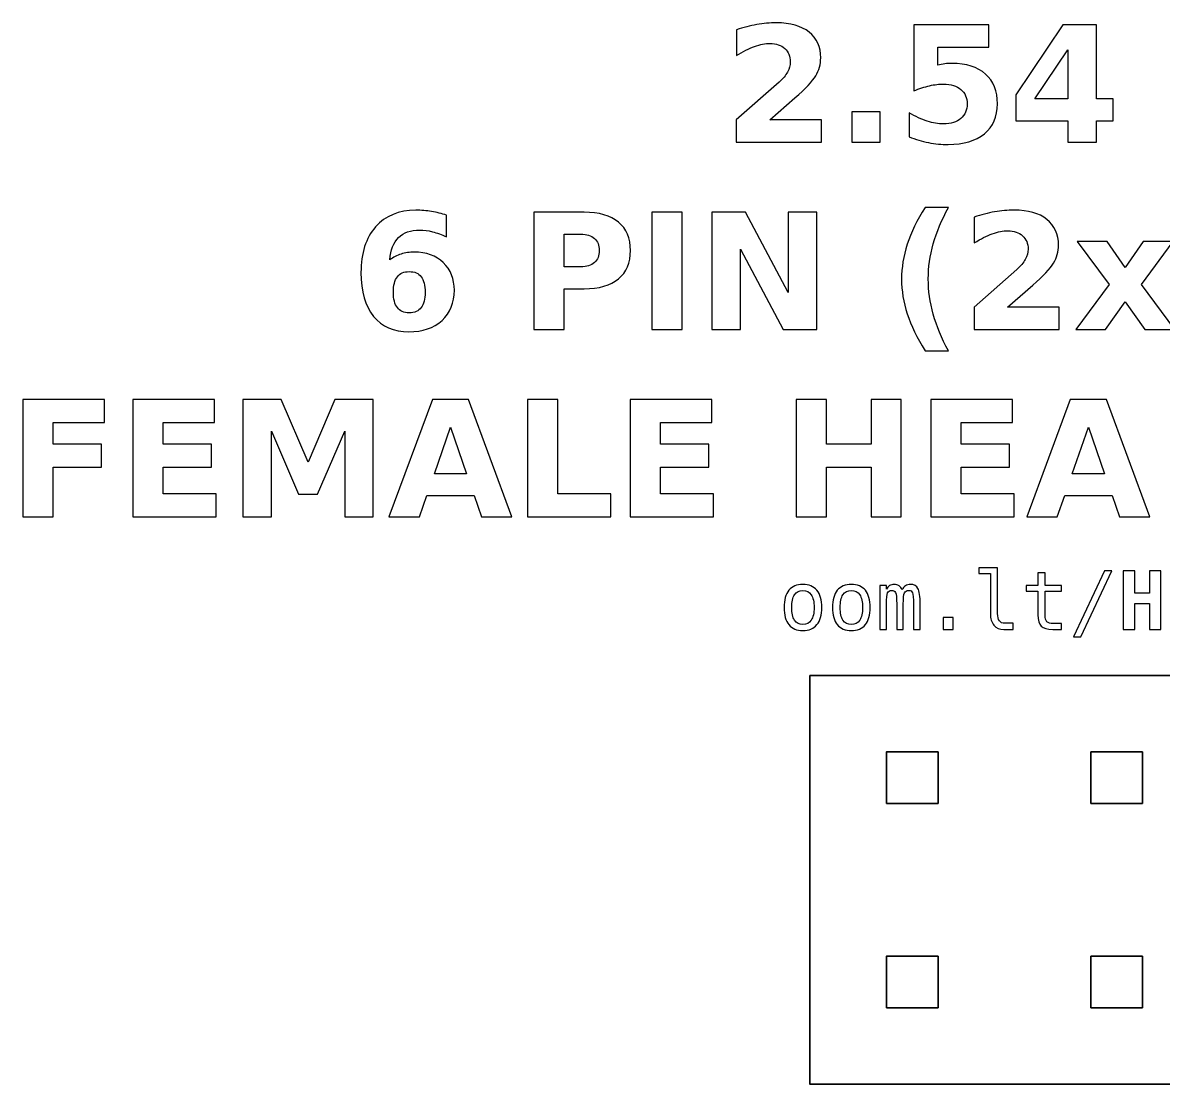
# Model space of a CAD drawing. Header units: centimetres. Extents: x -11.86 to -9.14, y -15.1 to -13.78.
# Drawn here: x -11.859 to -10.442, y -15.104 to -13.785 of the extents above; entities that cross this region are included whole.
import ezdxf

# ---------------------------------------------------------------- set-up
doc = ezdxf.new("R2010")
doc.units = ezdxf.units.CM
doc.header["$MEASUREMENT"] = 0
doc.layers.add('Layer 1', color=7, linetype='Continuous')

msp = doc.modelspace()

# ---------------------------------------------------------------- linework, layer by layer
at = {"layer": 'Layer 1', "color": 7, "lineweight": 35}
for points in [[(-10.78597, -14.755), (-10.72197, -14.755), (-10.72197, -14.691), (-10.78597, -14.691), (-10.78597, -14.755)], [(-10.53197, -14.755), (-10.46797, -14.755), (-10.46797, -14.691), (-10.53197, -14.691), (-10.53197, -14.755)], [(-10.78597, -15.009), (-10.72197, -15.009), (-10.72197, -14.945), (-10.78597, -14.945), (-10.78597, -15.009)], [(-10.53197, -15.009), (-10.46797, -15.009), (-10.46797, -14.945), (-10.53197, -14.945), (-10.53197, -15.009)]]:
    msp.add_lwpolyline(points, close=True, dxfattribs=at)
at = {"layer": 'Layer 1', "color": 250}
for points, knots in [([(-10.93086, -13.90555), (-10.93086, -13.90555), (-10.86669, -13.90555), (-10.86669, -13.90555), (-10.86669, -13.90555), (-10.86669, -13.90555), (-10.86669, -13.93318), (-10.86669, -13.93318), (-10.86669, -13.93318), (-10.86669, -13.93318), (-10.97266, -13.93318), (-10.97266, -13.93318), (-10.97266, -13.93318), (-10.97266, -13.93318), (-10.97266, -13.90555), (-10.97266, -13.90555), (-10.97266, -13.90555), (-10.97266, -13.90555), (-10.91942, -13.85858), (-10.91942, -13.85858), (-10.91942, -13.85858), (-10.91466, -13.85428), (-10.91116, -13.85008), (-10.90889, -13.84598), (-10.90889, -13.84598), (-10.90659, -13.84188), (-10.90546, -13.83761), (-10.90546, -13.83318), (-10.90546, -13.83318), (-10.90546, -13.82635), (-10.90776, -13.82085), (-10.91236, -13.81668), (-10.91236, -13.81668), (-10.91692, -13.81251), (-10.92302, -13.81045), (-10.93066, -13.81045), (-10.93066, -13.81045), (-10.93652, -13.81045), (-10.94292, -13.81171), (-10.94989, -13.81421), (-10.94989, -13.81421), (-10.95686, -13.81671), (-10.96432, -13.82045), (-10.97226, -13.82538), (-10.97226, -13.82538), (-10.97226, -13.82538), (-10.97226, -13.79335), (-10.97226, -13.79335), (-10.97226, -13.79335), (-10.96379, -13.79055), (-10.95542, -13.78841), (-10.94716, -13.78695), (-10.94716, -13.78695), (-10.93889, -13.78548), (-10.93079, -13.78475), (-10.92282, -13.78475), (-10.92282, -13.78475), (-10.90539, -13.78475), (-10.89182, -13.78858), (-10.88216, -13.79628), (-10.88216, -13.79628), (-10.87249, -13.80395), (-10.86766, -13.81465), (-10.86766, -13.82841), (-10.86766, -13.82841), (-10.86766, -13.83635), (-10.86972, -13.84375), (-10.87382, -13.85061), (-10.87382, -13.85061), (-10.87792, -13.85748), (-10.88656, -13.86668), (-10.89969, -13.87821), (-10.89969, -13.87821), (-10.89969, -13.87821), (-10.93086, -13.90555), (-10.93086, -13.90555)], [0, 0, 0, 0, 0.0526316, 0.0526316, 0.0526316, 0.0526316, 0.1052632, 0.1052632, 0.1052632, 0.1052632, 0.1578947, 0.1578947, 0.1578947, 0.1578947, 0.2105263, 0.2105263, 0.2105263, 0.2105263, 0.2631579, 0.2631579, 0.2631579, 0.2631579, 0.3157895, 0.3157895, 0.3157895, 0.3157895, 0.3684211, 0.3684211, 0.3684211, 0.3684211, 0.4210526, 0.4210526, 0.4210526, 0.4210526, 0.4736842, 0.4736842, 0.4736842, 0.4736842, 0.5263158, 0.5263158, 0.5263158, 0.5263158, 0.5789474, 0.5789474, 0.5789474, 0.5789474, 0.6315789, 0.6315789, 0.6315789, 0.6315789, 0.6842105, 0.6842105, 0.6842105, 0.6842105, 0.7368421, 0.7368421, 0.7368421, 0.7368421, 0.7894737, 0.7894737, 0.7894737, 0.7894737, 0.8421053, 0.8421053, 0.8421053, 0.8421053, 0.8947368, 0.8947368, 0.8947368, 0.8947368, 0.9473684, 0.9473684, 0.9473684, 0.9473684, 1, 1, 1, 1]), ([(-10.75215, -13.78738), (-10.75215, -13.78738), (-10.65868, -13.78738), (-10.65868, -13.78738), (-10.65868, -13.78738), (-10.65868, -13.78738), (-10.65868, -13.81501), (-10.65868, -13.81501), (-10.65868, -13.81501), (-10.65868, -13.81501), (-10.72218, -13.81501), (-10.72218, -13.81501), (-10.72218, -13.81501), (-10.72218, -13.81501), (-10.72218, -13.83758), (-10.72218, -13.83758), (-10.72218, -13.83758), (-10.71932, -13.83681), (-10.71645, -13.83621), (-10.71355, -13.83578), (-10.71355, -13.83578), (-10.71065, -13.83535), (-10.70762, -13.83515), (-10.70452, -13.83515), (-10.70452, -13.83515), (-10.68672, -13.83515), (-10.67288, -13.83958), (-10.66298, -13.84848), (-10.66298, -13.84848), (-10.65308, -13.85735), (-10.64815, -13.86975), (-10.64815, -13.88561), (-10.64815, -13.88561), (-10.64815, -13.90138), (-10.65355, -13.91371), (-10.66432, -13.92265), (-10.66432, -13.92265), (-10.67508, -13.93155), (-10.69005, -13.93601), (-10.70918, -13.93601), (-10.70918, -13.93601), (-10.71745, -13.93601), (-10.72565, -13.93521), (-10.73375, -13.93361), (-10.73375, -13.93361), (-10.74185, -13.93201), (-10.74992, -13.92961), (-10.75792, -13.92635), (-10.75792, -13.92635), (-10.75792, -13.92635), (-10.75792, -13.89675), (-10.75792, -13.89675), (-10.75792, -13.89675), (-10.74998, -13.90131), (-10.74245, -13.90471), (-10.73532, -13.90698), (-10.73532, -13.90698), (-10.72818, -13.90928), (-10.72145, -13.91041), (-10.71515, -13.91041), (-10.71515, -13.91041), (-10.70602, -13.91041), (-10.69885, -13.90818), (-10.69362, -13.90371), (-10.69362, -13.90371), (-10.68838, -13.89928), (-10.68575, -13.89325), (-10.68575, -13.88561), (-10.68575, -13.88561), (-10.68575, -13.87795), (-10.68838, -13.87191), (-10.69362, -13.86748), (-10.69362, -13.86748), (-10.69885, -13.86305), (-10.70602, -13.86085), (-10.71515, -13.86085), (-10.71515, -13.86085), (-10.72055, -13.86085), (-10.72632, -13.86155), (-10.73242, -13.86295), (-10.73242, -13.86295), (-10.73855, -13.86435), (-10.74512, -13.86651), (-10.75215, -13.86945), (-10.75215, -13.86945), (-10.75215, -13.86945), (-10.75215, -13.78738), (-10.75215, -13.78738)], [0, 0, 0, 0, 0.0454545, 0.0454545, 0.0454545, 0.0454545, 0.0909091, 0.0909091, 0.0909091, 0.0909091, 0.1363636, 0.1363636, 0.1363636, 0.1363636, 0.1818182, 0.1818182, 0.1818182, 0.1818182, 0.2272727, 0.2272727, 0.2272727, 0.2272727, 0.2727273, 0.2727273, 0.2727273, 0.2727273, 0.3181818, 0.3181818, 0.3181818, 0.3181818, 0.3636364, 0.3636364, 0.3636364, 0.3636364, 0.4090909, 0.4090909, 0.4090909, 0.4090909, 0.4545455, 0.4545455, 0.4545455, 0.4545455, 0.5, 0.5, 0.5, 0.5, 0.5454545, 0.5454545, 0.5454545, 0.5454545, 0.5909091, 0.5909091, 0.5909091, 0.5909091, 0.6363636, 0.6363636, 0.6363636, 0.6363636, 0.6818182, 0.6818182, 0.6818182, 0.6818182, 0.7272727, 0.7272727, 0.7272727, 0.7272727, 0.7727273, 0.7727273, 0.7727273, 0.7727273, 0.8181818, 0.8181818, 0.8181818, 0.8181818, 0.8636364, 0.8636364, 0.8636364, 0.8636364, 0.9090909, 0.9090909, 0.9090909, 0.9090909, 0.9545455, 0.9545455, 0.9545455, 0.9545455, 1, 1, 1, 1]), ([(-10.56678, -13.78738), (-10.56678, -13.78738), (-10.52498, -13.78738), (-10.52498, -13.78738), (-10.52498, -13.78738), (-10.52498, -13.78738), (-10.52498, -13.87938), (-10.52498, -13.87938), (-10.52498, -13.87938), (-10.52498, -13.87938), (-10.50418, -13.87938), (-10.50418, -13.87938), (-10.50418, -13.87938), (-10.50418, -13.87938), (-10.50418, -13.90661), (-10.50418, -13.90661), (-10.50418, -13.90661), (-10.50418, -13.90661), (-10.52498, -13.90661), (-10.52498, -13.90661), (-10.52498, -13.90661), (-10.52498, -13.90661), (-10.52498, -13.93318), (-10.52498, -13.93318), (-10.52498, -13.93318), (-10.52498, -13.93318), (-10.56051, -13.93318), (-10.56051, -13.93318), (-10.56051, -13.93318), (-10.56051, -13.93318), (-10.56051, -13.90661), (-10.56051, -13.90661), (-10.56051, -13.90661), (-10.56051, -13.90661), (-10.62518, -13.90661), (-10.62518, -13.90661), (-10.62518, -13.90661), (-10.62518, -13.90661), (-10.62518, -13.87438), (-10.62518, -13.87438), (-10.62518, -13.87438), (-10.62518, -13.87438), (-10.56678, -13.78738), (-10.56678, -13.78738)], [0, 0, 0, 0, 0.0909091, 0.0909091, 0.0909091, 0.0909091, 0.1818182, 0.1818182, 0.1818182, 0.1818182, 0.2727273, 0.2727273, 0.2727273, 0.2727273, 0.3636364, 0.3636364, 0.3636364, 0.3636364, 0.4545455, 0.4545455, 0.4545455, 0.4545455, 0.5454545, 0.5454545, 0.5454545, 0.5454545, 0.6363636, 0.6363636, 0.6363636, 0.6363636, 0.7272727, 0.7272727, 0.7272727, 0.7272727, 0.8181818, 0.8181818, 0.8181818, 0.8181818, 0.9090909, 0.9090909, 0.9090909, 0.9090909, 1, 1, 1, 1]), ([(-10.56051, -13.81835), (-10.56051, -13.81835), (-10.60175, -13.87938), (-10.60175, -13.87938), (-10.60175, -13.87938), (-10.60175, -13.87938), (-10.56051, -13.87938), (-10.56051, -13.87938), (-10.56051, -13.87938), (-10.56051, -13.87938), (-10.56051, -13.81835), (-10.56051, -13.81835)], [0, 0, 0, 0, 0.3333333, 0.3333333, 0.3333333, 0.3333333, 0.6666667, 0.6666667, 0.6666667, 0.6666667, 1, 1, 1, 1]), ([(-10.82892, -13.89538), (-10.82892, -13.89538), (-10.79375, -13.89538), (-10.79375, -13.89538), (-10.79375, -13.89538), (-10.79375, -13.89538), (-10.79375, -13.93318), (-10.79375, -13.93318), (-10.79375, -13.93318), (-10.79375, -13.93318), (-10.82892, -13.93318), (-10.82892, -13.93318), (-10.82892, -13.93318), (-10.82892, -13.93318), (-10.82892, -13.89538), (-10.82892, -13.89538)], [0, 0, 0, 0, 0.25, 0.25, 0.25, 0.25, 0.5, 0.5, 0.5, 0.5, 0.75, 0.75, 0.75, 0.75, 1, 1, 1, 1]), ([(-11.33242, -14.02398), (-11.33242, -14.02398), (-11.33242, -14.05095), (-11.33242, -14.05095), (-11.33242, -14.05095), (-11.33862, -14.04801), (-11.34442, -14.04585), (-11.34988, -14.04445), (-11.34988, -14.04445), (-11.35535, -14.04305), (-11.36072, -14.04235), (-11.36592, -14.04235), (-11.36592, -14.04235), (-11.37712, -14.04235), (-11.38582, -14.04545), (-11.39208, -14.05168), (-11.39208, -14.05168), (-11.39832, -14.05788), (-11.40198, -14.06711), (-11.40302, -14.07935), (-11.40302, -14.07935), (-11.39872, -14.07618), (-11.39405, -14.07378), (-11.38905, -14.07218), (-11.38905, -14.07218), (-11.38405, -14.07058), (-11.37858, -14.06978), (-11.37265, -14.06978), (-11.37265, -14.06978), (-11.35775, -14.06978), (-11.34572, -14.07415), (-11.33658, -14.08288), (-11.33658, -14.08288), (-11.32742, -14.09158), (-11.32285, -14.10301), (-11.32285, -14.11715), (-11.32285, -14.11715), (-11.32285, -14.13278), (-11.32795, -14.14528), (-11.33818, -14.15471), (-11.33818, -14.15471), (-11.34838, -14.16411), (-11.36212, -14.16881), (-11.37928, -14.16881), (-11.37928, -14.16881), (-11.39822, -14.16881), (-11.41288, -14.16241), (-11.42328, -14.14961), (-11.42328, -14.14961), (-11.43365, -14.13685), (-11.43885, -14.11868), (-11.43885, -14.09518), (-11.43885, -14.09518), (-11.43885, -14.07111), (-11.43278, -14.05218), (-11.42065, -14.03841), (-11.42065, -14.03841), (-11.40848, -14.02465), (-11.39185, -14.01775), (-11.37068, -14.01775), (-11.37068, -14.01775), (-11.36398, -14.01775), (-11.35748, -14.01828), (-11.35115, -14.01931), (-11.35115, -14.01931), (-11.34485, -14.02035), (-11.33862, -14.02191), (-11.33242, -14.02398)], [0, 0, 0, 0, 0.0588235, 0.0588235, 0.0588235, 0.0588235, 0.1176471, 0.1176471, 0.1176471, 0.1176471, 0.1764706, 0.1764706, 0.1764706, 0.1764706, 0.2352941, 0.2352941, 0.2352941, 0.2352941, 0.2941176, 0.2941176, 0.2941176, 0.2941176, 0.3529412, 0.3529412, 0.3529412, 0.3529412, 0.4117647, 0.4117647, 0.4117647, 0.4117647, 0.4705882, 0.4705882, 0.4705882, 0.4705882, 0.5294118, 0.5294118, 0.5294118, 0.5294118, 0.5882353, 0.5882353, 0.5882353, 0.5882353, 0.6470588, 0.6470588, 0.6470588, 0.6470588, 0.7058824, 0.7058824, 0.7058824, 0.7058824, 0.7647059, 0.7647059, 0.7647059, 0.7647059, 0.8235294, 0.8235294, 0.8235294, 0.8235294, 0.8823529, 0.8823529, 0.8823529, 0.8823529, 0.9411765, 0.9411765, 0.9411765, 0.9411765, 1, 1, 1, 1]), ([(-11.22408, -14.02018), (-11.22408, -14.02018), (-11.16168, -14.02018), (-11.16168, -14.02018), (-11.16168, -14.02018), (-11.14312, -14.02018), (-11.12888, -14.02431), (-11.11895, -14.03255), (-11.11895, -14.03255), (-11.10902, -14.04078), (-11.10405, -14.05251), (-11.10405, -14.06775), (-11.10405, -14.06775), (-11.10405, -14.08301), (-11.10902, -14.09478), (-11.11895, -14.10301), (-11.11895, -14.10301), (-11.12888, -14.11125), (-11.14312, -14.11538), (-11.16168, -14.11538), (-11.16168, -14.11538), (-11.16168, -14.11538), (-11.18648, -14.11538), (-11.18648, -14.11538), (-11.18648, -14.11538), (-11.18648, -14.11538), (-11.18648, -14.16598), (-11.18648, -14.16598), (-11.18648, -14.16598), (-11.18648, -14.16598), (-11.22408, -14.16598), (-11.22408, -14.16598), (-11.22408, -14.16598), (-11.22408, -14.16598), (-11.22408, -14.02018), (-11.22408, -14.02018)], [0, 0, 0, 0, 0.1111111, 0.1111111, 0.1111111, 0.1111111, 0.2222222, 0.2222222, 0.2222222, 0.2222222, 0.3333333, 0.3333333, 0.3333333, 0.3333333, 0.4444444, 0.4444444, 0.4444444, 0.4444444, 0.5555556, 0.5555556, 0.5555556, 0.5555556, 0.6666667, 0.6666667, 0.6666667, 0.6666667, 0.7777778, 0.7777778, 0.7777778, 0.7777778, 0.8888889, 0.8888889, 0.8888889, 0.8888889, 1, 1, 1, 1]), ([(-11.07751, -14.02018), (-11.07751, -14.02018), (-11.03991, -14.02018), (-11.03991, -14.02018), (-11.03991, -14.02018), (-11.03991, -14.02018), (-11.03991, -14.16598), (-11.03991, -14.16598), (-11.03991, -14.16598), (-11.03991, -14.16598), (-11.07751, -14.16598), (-11.07751, -14.16598), (-11.07751, -14.16598), (-11.07751, -14.16598), (-11.07751, -14.02018), (-11.07751, -14.02018)], [0, 0, 0, 0, 0.25, 0.25, 0.25, 0.25, 0.5, 0.5, 0.5, 0.5, 0.75, 0.75, 0.75, 0.75, 1, 1, 1, 1]), ([(-11.00311, -14.02018), (-11.00311, -14.02018), (-10.96111, -14.02018), (-10.96111, -14.02018), (-10.96111, -14.02018), (-10.96111, -14.02018), (-10.90808, -14.12018), (-10.90808, -14.12018), (-10.90808, -14.12018), (-10.90808, -14.12018), (-10.90808, -14.02018), (-10.90808, -14.02018), (-10.90808, -14.02018), (-10.90808, -14.02018), (-10.87245, -14.02018), (-10.87245, -14.02018), (-10.87245, -14.02018), (-10.87245, -14.02018), (-10.87245, -14.16598), (-10.87245, -14.16598), (-10.87245, -14.16598), (-10.87245, -14.16598), (-10.91445, -14.16598), (-10.91445, -14.16598), (-10.91445, -14.16598), (-10.91445, -14.16598), (-10.96748, -14.06598), (-10.96748, -14.06598), (-10.96748, -14.06598), (-10.96748, -14.06598), (-10.96748, -14.16598), (-10.96748, -14.16598), (-10.96748, -14.16598), (-10.96748, -14.16598), (-11.00311, -14.16598), (-11.00311, -14.16598), (-11.00311, -14.16598), (-11.00311, -14.16598), (-11.00311, -14.02018), (-11.00311, -14.02018)], [0, 0, 0, 0, 0.1, 0.1, 0.1, 0.1, 0.2, 0.2, 0.2, 0.2, 0.3, 0.3, 0.3, 0.3, 0.4, 0.4, 0.4, 0.4, 0.5, 0.5, 0.5, 0.5, 0.6, 0.6, 0.6, 0.6, 0.7, 0.7, 0.7, 0.7, 0.8, 0.8, 0.8, 0.8, 0.9, 0.9, 0.9, 0.9, 1, 1, 1, 1]), ([(-10.70908, -14.19235), (-10.70908, -14.19235), (-10.73808, -14.19235), (-10.73808, -14.19235), (-10.73808, -14.19235), (-10.74805, -14.17628), (-10.75541, -14.16098), (-10.76015, -14.14648), (-10.76015, -14.14648), (-10.76491, -14.13201), (-10.76728, -14.11765), (-10.76728, -14.10338), (-10.76728, -14.10338), (-10.76728, -14.08911), (-10.76488, -14.07468), (-10.76011, -14.06008), (-10.76011, -14.06008), (-10.75531, -14.04545), (-10.74798, -14.03018), (-10.73808, -14.01421), (-10.73808, -14.01421), (-10.73808, -14.01421), (-10.70908, -14.01421), (-10.70908, -14.01421), (-10.70908, -14.01421), (-10.71741, -14.02965), (-10.72365, -14.04475), (-10.72781, -14.05948), (-10.72781, -14.05948), (-10.73198, -14.07421), (-10.73408, -14.08878), (-10.73408, -14.10318), (-10.73408, -14.10318), (-10.73408, -14.11758), (-10.73201, -14.13215), (-10.72788, -14.14695), (-10.72788, -14.14695), (-10.72375, -14.16171), (-10.71748, -14.17685), (-10.70908, -14.19235)], [0, 0, 0, 0, 0.1, 0.1, 0.1, 0.1, 0.2, 0.2, 0.2, 0.2, 0.3, 0.3, 0.3, 0.3, 0.4, 0.4, 0.4, 0.4, 0.5, 0.5, 0.5, 0.5, 0.6, 0.6, 0.6, 0.6, 0.7, 0.7, 0.7, 0.7, 0.8, 0.8, 0.8, 0.8, 0.9, 0.9, 0.9, 0.9, 1, 1, 1, 1]), ([(-10.63545, -14.13835), (-10.63545, -14.13835), (-10.57128, -14.13835), (-10.57128, -14.13835), (-10.57128, -14.13835), (-10.57128, -14.13835), (-10.57128, -14.16598), (-10.57128, -14.16598), (-10.57128, -14.16598), (-10.57128, -14.16598), (-10.67725, -14.16598), (-10.67725, -14.16598), (-10.67725, -14.16598), (-10.67725, -14.16598), (-10.67725, -14.13835), (-10.67725, -14.13835), (-10.67725, -14.13835), (-10.67725, -14.13835), (-10.62401, -14.09138), (-10.62401, -14.09138), (-10.62401, -14.09138), (-10.61925, -14.08708), (-10.61575, -14.08288), (-10.61348, -14.07878), (-10.61348, -14.07878), (-10.61118, -14.07468), (-10.61005, -14.07041), (-10.61005, -14.06598), (-10.61005, -14.06598), (-10.61005, -14.05915), (-10.61235, -14.05365), (-10.61695, -14.04948), (-10.61695, -14.04948), (-10.62151, -14.04531), (-10.62761, -14.04325), (-10.63525, -14.04325), (-10.63525, -14.04325), (-10.64111, -14.04325), (-10.64751, -14.04451), (-10.65448, -14.04701), (-10.65448, -14.04701), (-10.66145, -14.04951), (-10.66891, -14.05325), (-10.67685, -14.05818), (-10.67685, -14.05818), (-10.67685, -14.05818), (-10.67685, -14.02615), (-10.67685, -14.02615), (-10.67685, -14.02615), (-10.66838, -14.02335), (-10.66001, -14.02121), (-10.65175, -14.01975), (-10.65175, -14.01975), (-10.64348, -14.01828), (-10.63538, -14.01755), (-10.62741, -14.01755), (-10.62741, -14.01755), (-10.60998, -14.01755), (-10.59641, -14.02138), (-10.58675, -14.02908), (-10.58675, -14.02908), (-10.57708, -14.03675), (-10.57225, -14.04745), (-10.57225, -14.06121), (-10.57225, -14.06121), (-10.57225, -14.06915), (-10.57431, -14.07655), (-10.57841, -14.08341), (-10.57841, -14.08341), (-10.58251, -14.09028), (-10.59115, -14.09948), (-10.60428, -14.11101), (-10.60428, -14.11101), (-10.60428, -14.11101), (-10.63545, -14.13835), (-10.63545, -14.13835)], [0, 0, 0, 0, 0.0526316, 0.0526316, 0.0526316, 0.0526316, 0.1052632, 0.1052632, 0.1052632, 0.1052632, 0.1578947, 0.1578947, 0.1578947, 0.1578947, 0.2105263, 0.2105263, 0.2105263, 0.2105263, 0.2631579, 0.2631579, 0.2631579, 0.2631579, 0.3157895, 0.3157895, 0.3157895, 0.3157895, 0.3684211, 0.3684211, 0.3684211, 0.3684211, 0.4210526, 0.4210526, 0.4210526, 0.4210526, 0.4736842, 0.4736842, 0.4736842, 0.4736842, 0.5263158, 0.5263158, 0.5263158, 0.5263158, 0.5789474, 0.5789474, 0.5789474, 0.5789474, 0.6315789, 0.6315789, 0.6315789, 0.6315789, 0.6842105, 0.6842105, 0.6842105, 0.6842105, 0.7368421, 0.7368421, 0.7368421, 0.7368421, 0.7894737, 0.7894737, 0.7894737, 0.7894737, 0.8421053, 0.8421053, 0.8421053, 0.8421053, 0.8947368, 0.8947368, 0.8947368, 0.8947368, 0.9473684, 0.9473684, 0.9473684, 0.9473684, 1, 1, 1, 1]), ([(-11.18648, -14.04741), (-11.18648, -14.04741), (-11.18648, -14.08815), (-11.18648, -14.08815), (-11.18648, -14.08815), (-11.18648, -14.08815), (-11.16568, -14.08815), (-11.16568, -14.08815), (-11.16568, -14.08815), (-11.15838, -14.08815), (-11.15275, -14.08638), (-11.14878, -14.08281), (-11.14878, -14.08281), (-11.14482, -14.07928), (-11.14282, -14.07425), (-11.14282, -14.06775), (-11.14282, -14.06775), (-11.14282, -14.06121), (-11.14482, -14.05621), (-11.14878, -14.05268), (-11.14878, -14.05268), (-11.15275, -14.04918), (-11.15838, -14.04741), (-11.16568, -14.04741), (-11.16568, -14.04741), (-11.16568, -14.04741), (-11.18648, -14.04741), (-11.18648, -14.04741)], [0, 0, 0, 0, 0.1428571, 0.1428571, 0.1428571, 0.1428571, 0.2857143, 0.2857143, 0.2857143, 0.2857143, 0.4285714, 0.4285714, 0.4285714, 0.4285714, 0.5714286, 0.5714286, 0.5714286, 0.5714286, 0.7142857, 0.7142857, 0.7142857, 0.7142857, 0.8571429, 0.8571429, 0.8571429, 0.8571429, 1, 1, 1, 1]), ([(-10.50948, -14.11001), (-10.50948, -14.11001), (-10.54891, -14.05661), (-10.54891, -14.05661), (-10.54891, -14.05661), (-10.54891, -14.05661), (-10.51191, -14.05661), (-10.51191, -14.05661), (-10.51191, -14.05661), (-10.51191, -14.05661), (-10.48954, -14.08905), (-10.48954, -14.08905), (-10.48954, -14.08905), (-10.48954, -14.08905), (-10.46691, -14.05661), (-10.46691, -14.05661), (-10.46691, -14.05661), (-10.46691, -14.05661), (-10.42991, -14.05661), (-10.42991, -14.05661), (-10.42991, -14.05661), (-10.42991, -14.05661), (-10.46934, -14.10985), (-10.46934, -14.10985), (-10.46934, -14.10985), (-10.46934, -14.10985), (-10.42794, -14.16598), (-10.42794, -14.16598), (-10.42794, -14.16598), (-10.42794, -14.16598), (-10.46494, -14.16598), (-10.46494, -14.16598), (-10.46494, -14.16598), (-10.46494, -14.16598), (-10.48954, -14.13141), (-10.48954, -14.13141), (-10.48954, -14.13141), (-10.48954, -14.13141), (-10.51388, -14.16598), (-10.51388, -14.16598), (-10.51388, -14.16598), (-10.51388, -14.16598), (-10.55088, -14.16598), (-10.55088, -14.16598), (-10.55088, -14.16598), (-10.55088, -14.16598), (-10.50948, -14.11001), (-10.50948, -14.11001)], [0, 0, 0, 0, 0.0833333, 0.0833333, 0.0833333, 0.0833333, 0.1666667, 0.1666667, 0.1666667, 0.1666667, 0.25, 0.25, 0.25, 0.25, 0.3333333, 0.3333333, 0.3333333, 0.3333333, 0.4166667, 0.4166667, 0.4166667, 0.4166667, 0.5, 0.5, 0.5, 0.5, 0.5833333, 0.5833333, 0.5833333, 0.5833333, 0.6666667, 0.6666667, 0.6666667, 0.6666667, 0.75, 0.75, 0.75, 0.75, 0.8333333, 0.8333333, 0.8333333, 0.8333333, 0.9166667, 0.9166667, 0.9166667, 0.9166667, 1, 1, 1, 1]), ([(-11.37888, -14.09401), (-11.38548, -14.09401), (-11.39042, -14.09615), (-11.39368, -14.10041), (-11.39368, -14.10041), (-11.39698, -14.10468), (-11.39862, -14.11108), (-11.39862, -14.11958), (-11.39862, -14.11958), (-11.39862, -14.12811), (-11.39698, -14.13451), (-11.39368, -14.13878), (-11.39368, -14.13878), (-11.39042, -14.14305), (-11.38548, -14.14518), (-11.37888, -14.14518), (-11.37888, -14.14518), (-11.37225, -14.14518), (-11.36728, -14.14305), (-11.36402, -14.13878), (-11.36402, -14.13878), (-11.36072, -14.13451), (-11.35908, -14.12811), (-11.35908, -14.11958), (-11.35908, -14.11958), (-11.35908, -14.11108), (-11.36072, -14.10468), (-11.36402, -14.10041), (-11.36402, -14.10041), (-11.36728, -14.09615), (-11.37225, -14.09401), (-11.37888, -14.09401)], [0, 0, 0, 0, 0.125, 0.125, 0.125, 0.125, 0.25, 0.25, 0.25, 0.25, 0.375, 0.375, 0.375, 0.375, 0.5, 0.5, 0.5, 0.5, 0.625, 0.625, 0.625, 0.625, 0.75, 0.75, 0.75, 0.75, 0.875, 0.875, 0.875, 0.875, 1, 1, 1, 1]), ([(-11.85898, -14.25298), (-11.85898, -14.25298), (-11.75752, -14.25298), (-11.75752, -14.25298), (-11.75752, -14.25298), (-11.75752, -14.25298), (-11.75752, -14.28141), (-11.75752, -14.28141), (-11.75752, -14.28141), (-11.75752, -14.28141), (-11.82138, -14.28141), (-11.82138, -14.28141), (-11.82138, -14.28141), (-11.82138, -14.28141), (-11.82138, -14.30855), (-11.82138, -14.30855), (-11.82138, -14.30855), (-11.82138, -14.30855), (-11.76132, -14.30855), (-11.76132, -14.30855), (-11.76132, -14.30855), (-11.76132, -14.30855), (-11.76132, -14.33698), (-11.76132, -14.33698), (-11.76132, -14.33698), (-11.76132, -14.33698), (-11.82138, -14.33698), (-11.82138, -14.33698), (-11.82138, -14.33698), (-11.82138, -14.33698), (-11.82138, -14.39878), (-11.82138, -14.39878), (-11.82138, -14.39878), (-11.82138, -14.39878), (-11.85898, -14.39878), (-11.85898, -14.39878), (-11.85898, -14.39878), (-11.85898, -14.39878), (-11.85898, -14.25298), (-11.85898, -14.25298)], [0, 0, 0, 0, 0.1, 0.1, 0.1, 0.1, 0.2, 0.2, 0.2, 0.2, 0.3, 0.3, 0.3, 0.3, 0.4, 0.4, 0.4, 0.4, 0.5, 0.5, 0.5, 0.5, 0.6, 0.6, 0.6, 0.6, 0.7, 0.7, 0.7, 0.7, 0.8, 0.8, 0.8, 0.8, 0.9, 0.9, 0.9, 0.9, 1, 1, 1, 1]), ([(-11.72235, -14.25298), (-11.72235, -14.25298), (-11.62089, -14.25298), (-11.62089, -14.25298), (-11.62089, -14.25298), (-11.62089, -14.25298), (-11.62089, -14.28141), (-11.62089, -14.28141), (-11.62089, -14.28141), (-11.62089, -14.28141), (-11.68475, -14.28141), (-11.68475, -14.28141), (-11.68475, -14.28141), (-11.68475, -14.28141), (-11.68475, -14.30855), (-11.68475, -14.30855), (-11.68475, -14.30855), (-11.68475, -14.30855), (-11.62472, -14.30855), (-11.62472, -14.30855), (-11.62472, -14.30855), (-11.62472, -14.30855), (-11.62472, -14.33698), (-11.62472, -14.33698), (-11.62472, -14.33698), (-11.62472, -14.33698), (-11.68475, -14.33698), (-11.68475, -14.33698), (-11.68475, -14.33698), (-11.68475, -14.33698), (-11.68475, -14.37035), (-11.68475, -14.37035), (-11.68475, -14.37035), (-11.68475, -14.37035), (-11.61875, -14.37035), (-11.61875, -14.37035), (-11.61875, -14.37035), (-11.61875, -14.37035), (-11.61875, -14.39878), (-11.61875, -14.39878), (-11.61875, -14.39878), (-11.61875, -14.39878), (-11.72235, -14.39878), (-11.72235, -14.39878), (-11.72235, -14.39878), (-11.72235, -14.39878), (-11.72235, -14.25298), (-11.72235, -14.25298)], [0, 0, 0, 0, 0.0833333, 0.0833333, 0.0833333, 0.0833333, 0.1666667, 0.1666667, 0.1666667, 0.1666667, 0.25, 0.25, 0.25, 0.25, 0.3333333, 0.3333333, 0.3333333, 0.3333333, 0.4166667, 0.4166667, 0.4166667, 0.4166667, 0.5, 0.5, 0.5, 0.5, 0.5833333, 0.5833333, 0.5833333, 0.5833333, 0.6666667, 0.6666667, 0.6666667, 0.6666667, 0.75, 0.75, 0.75, 0.75, 0.8333333, 0.8333333, 0.8333333, 0.8333333, 0.9166667, 0.9166667, 0.9166667, 0.9166667, 1, 1, 1, 1]), ([(-11.58572, -14.25298), (-11.58572, -14.25298), (-11.53789, -14.25298), (-11.53789, -14.25298), (-11.53789, -14.25298), (-11.53789, -14.25298), (-11.50466, -14.33101), (-11.50466, -14.33101), (-11.50466, -14.33101), (-11.50466, -14.33101), (-11.47126, -14.25298), (-11.47126, -14.25298), (-11.47126, -14.25298), (-11.47126, -14.25298), (-11.42352, -14.25298), (-11.42352, -14.25298), (-11.42352, -14.25298), (-11.42352, -14.25298), (-11.42352, -14.39878), (-11.42352, -14.39878), (-11.42352, -14.39878), (-11.42352, -14.39878), (-11.45906, -14.39878), (-11.45906, -14.39878), (-11.45906, -14.39878), (-11.45906, -14.39878), (-11.45906, -14.29215), (-11.45906, -14.29215), (-11.45906, -14.29215), (-11.45906, -14.29215), (-11.49266, -14.37075), (-11.49266, -14.37075), (-11.49266, -14.37075), (-11.49266, -14.37075), (-11.51649, -14.37075), (-11.51649, -14.37075), (-11.51649, -14.37075), (-11.51649, -14.37075), (-11.55009, -14.29215), (-11.55009, -14.29215), (-11.55009, -14.29215), (-11.55009, -14.29215), (-11.55009, -14.39878), (-11.55009, -14.39878), (-11.55009, -14.39878), (-11.55009, -14.39878), (-11.58572, -14.39878), (-11.58572, -14.39878), (-11.58572, -14.39878), (-11.58572, -14.39878), (-11.58572, -14.25298), (-11.58572, -14.25298)], [0, 0, 0, 0, 0.0769231, 0.0769231, 0.0769231, 0.0769231, 0.1538462, 0.1538462, 0.1538462, 0.1538462, 0.2307692, 0.2307692, 0.2307692, 0.2307692, 0.3076923, 0.3076923, 0.3076923, 0.3076923, 0.3846154, 0.3846154, 0.3846154, 0.3846154, 0.4615385, 0.4615385, 0.4615385, 0.4615385, 0.5384615, 0.5384615, 0.5384615, 0.5384615, 0.6153846, 0.6153846, 0.6153846, 0.6153846, 0.6923077, 0.6923077, 0.6923077, 0.6923077, 0.7692308, 0.7692308, 0.7692308, 0.7692308, 0.8461538, 0.8461538, 0.8461538, 0.8461538, 0.9230769, 0.9230769, 0.9230769, 0.9230769, 1, 1, 1, 1]), ([(-11.29823, -14.37225), (-11.29823, -14.37225), (-11.35703, -14.37225), (-11.35703, -14.37225), (-11.35703, -14.37225), (-11.35703, -14.37225), (-11.36629, -14.39878), (-11.36629, -14.39878), (-11.36629, -14.39878), (-11.36629, -14.39878), (-11.40409, -14.39878), (-11.40409, -14.39878), (-11.40409, -14.39878), (-11.40409, -14.39878), (-11.35009, -14.25298), (-11.35009, -14.25298), (-11.35009, -14.25298), (-11.35009, -14.25298), (-11.30526, -14.25298), (-11.30526, -14.25298), (-11.30526, -14.25298), (-11.30526, -14.25298), (-11.25126, -14.39878), (-11.25126, -14.39878), (-11.25126, -14.39878), (-11.25126, -14.39878), (-11.28906, -14.39878), (-11.28906, -14.39878), (-11.28906, -14.39878), (-11.28906, -14.39878), (-11.29823, -14.37225), (-11.29823, -14.37225)], [0, 0, 0, 0, 0.125, 0.125, 0.125, 0.125, 0.25, 0.25, 0.25, 0.25, 0.375, 0.375, 0.375, 0.375, 0.5, 0.5, 0.5, 0.5, 0.625, 0.625, 0.625, 0.625, 0.75, 0.75, 0.75, 0.75, 0.875, 0.875, 0.875, 0.875, 1, 1, 1, 1]), ([(-11.23189, -14.25298), (-11.23189, -14.25298), (-11.19429, -14.25298), (-11.19429, -14.25298), (-11.19429, -14.25298), (-11.19429, -14.25298), (-11.19429, -14.37035), (-11.19429, -14.37035), (-11.19429, -14.37035), (-11.19429, -14.37035), (-11.12829, -14.37035), (-11.12829, -14.37035), (-11.12829, -14.37035), (-11.12829, -14.37035), (-11.12829, -14.39878), (-11.12829, -14.39878), (-11.12829, -14.39878), (-11.12829, -14.39878), (-11.23189, -14.39878), (-11.23189, -14.39878), (-11.23189, -14.39878), (-11.23189, -14.39878), (-11.23189, -14.25298), (-11.23189, -14.25298)], [0, 0, 0, 0, 0.1666667, 0.1666667, 0.1666667, 0.1666667, 0.3333333, 0.3333333, 0.3333333, 0.3333333, 0.5, 0.5, 0.5, 0.5, 0.6666667, 0.6666667, 0.6666667, 0.6666667, 0.8333333, 0.8333333, 0.8333333, 0.8333333, 1, 1, 1, 1]), ([(-11.10446, -14.25298), (-11.10446, -14.25298), (-11.003, -14.25298), (-11.003, -14.25298), (-11.003, -14.25298), (-11.003, -14.25298), (-11.003, -14.28141), (-11.003, -14.28141), (-11.003, -14.28141), (-11.003, -14.28141), (-11.06686, -14.28141), (-11.06686, -14.28141), (-11.06686, -14.28141), (-11.06686, -14.28141), (-11.06686, -14.30855), (-11.06686, -14.30855), (-11.06686, -14.30855), (-11.06686, -14.30855), (-11.00683, -14.30855), (-11.00683, -14.30855), (-11.00683, -14.30855), (-11.00683, -14.30855), (-11.00683, -14.33698), (-11.00683, -14.33698), (-11.00683, -14.33698), (-11.00683, -14.33698), (-11.06686, -14.33698), (-11.06686, -14.33698), (-11.06686, -14.33698), (-11.06686, -14.33698), (-11.06686, -14.37035), (-11.06686, -14.37035), (-11.06686, -14.37035), (-11.06686, -14.37035), (-11.00086, -14.37035), (-11.00086, -14.37035), (-11.00086, -14.37035), (-11.00086, -14.37035), (-11.00086, -14.39878), (-11.00086, -14.39878), (-11.00086, -14.39878), (-11.00086, -14.39878), (-11.10446, -14.39878), (-11.10446, -14.39878), (-11.10446, -14.39878), (-11.10446, -14.39878), (-11.10446, -14.25298), (-11.10446, -14.25298)], [0, 0, 0, 0, 0.0833333, 0.0833333, 0.0833333, 0.0833333, 0.1666667, 0.1666667, 0.1666667, 0.1666667, 0.25, 0.25, 0.25, 0.25, 0.3333333, 0.3333333, 0.3333333, 0.3333333, 0.4166667, 0.4166667, 0.4166667, 0.4166667, 0.5, 0.5, 0.5, 0.5, 0.5833333, 0.5833333, 0.5833333, 0.5833333, 0.6666667, 0.6666667, 0.6666667, 0.6666667, 0.75, 0.75, 0.75, 0.75, 0.8333333, 0.8333333, 0.8333333, 0.8333333, 0.9166667, 0.9166667, 0.9166667, 0.9166667, 1, 1, 1, 1]), ([(-10.8982, -14.25298), (-10.8982, -14.25298), (-10.8606, -14.25298), (-10.8606, -14.25298), (-10.8606, -14.25298), (-10.8606, -14.25298), (-10.8606, -14.30855), (-10.8606, -14.30855), (-10.8606, -14.30855), (-10.8606, -14.30855), (-10.80514, -14.30855), (-10.80514, -14.30855), (-10.80514, -14.30855), (-10.80514, -14.30855), (-10.80514, -14.25298), (-10.80514, -14.25298), (-10.80514, -14.25298), (-10.80514, -14.25298), (-10.76754, -14.25298), (-10.76754, -14.25298), (-10.76754, -14.25298), (-10.76754, -14.25298), (-10.76754, -14.39878), (-10.76754, -14.39878), (-10.76754, -14.39878), (-10.76754, -14.39878), (-10.80514, -14.39878), (-10.80514, -14.39878), (-10.80514, -14.39878), (-10.80514, -14.39878), (-10.80514, -14.33698), (-10.80514, -14.33698), (-10.80514, -14.33698), (-10.80514, -14.33698), (-10.8606, -14.33698), (-10.8606, -14.33698), (-10.8606, -14.33698), (-10.8606, -14.33698), (-10.8606, -14.39878), (-10.8606, -14.39878), (-10.8606, -14.39878), (-10.8606, -14.39878), (-10.8982, -14.39878), (-10.8982, -14.39878), (-10.8982, -14.39878), (-10.8982, -14.39878), (-10.8982, -14.25298), (-10.8982, -14.25298)], [0, 0, 0, 0, 0.0833333, 0.0833333, 0.0833333, 0.0833333, 0.1666667, 0.1666667, 0.1666667, 0.1666667, 0.25, 0.25, 0.25, 0.25, 0.3333333, 0.3333333, 0.3333333, 0.3333333, 0.4166667, 0.4166667, 0.4166667, 0.4166667, 0.5, 0.5, 0.5, 0.5, 0.5833333, 0.5833333, 0.5833333, 0.5833333, 0.6666667, 0.6666667, 0.6666667, 0.6666667, 0.75, 0.75, 0.75, 0.75, 0.8333333, 0.8333333, 0.8333333, 0.8333333, 0.9166667, 0.9166667, 0.9166667, 0.9166667, 1, 1, 1, 1]), ([(-10.73083, -14.25298), (-10.73083, -14.25298), (-10.62937, -14.25298), (-10.62937, -14.25298), (-10.62937, -14.25298), (-10.62937, -14.25298), (-10.62937, -14.28141), (-10.62937, -14.28141), (-10.62937, -14.28141), (-10.62937, -14.28141), (-10.69323, -14.28141), (-10.69323, -14.28141), (-10.69323, -14.28141), (-10.69323, -14.28141), (-10.69323, -14.30855), (-10.69323, -14.30855), (-10.69323, -14.30855), (-10.69323, -14.30855), (-10.6332, -14.30855), (-10.6332, -14.30855), (-10.6332, -14.30855), (-10.6332, -14.30855), (-10.6332, -14.33698), (-10.6332, -14.33698), (-10.6332, -14.33698), (-10.6332, -14.33698), (-10.69323, -14.33698), (-10.69323, -14.33698), (-10.69323, -14.33698), (-10.69323, -14.33698), (-10.69323, -14.37035), (-10.69323, -14.37035), (-10.69323, -14.37035), (-10.69323, -14.37035), (-10.62723, -14.37035), (-10.62723, -14.37035), (-10.62723, -14.37035), (-10.62723, -14.37035), (-10.62723, -14.39878), (-10.62723, -14.39878), (-10.62723, -14.39878), (-10.62723, -14.39878), (-10.73083, -14.39878), (-10.73083, -14.39878), (-10.73083, -14.39878), (-10.73083, -14.39878), (-10.73083, -14.25298), (-10.73083, -14.25298)], [0, 0, 0, 0, 0.0833333, 0.0833333, 0.0833333, 0.0833333, 0.1666667, 0.1666667, 0.1666667, 0.1666667, 0.25, 0.25, 0.25, 0.25, 0.3333333, 0.3333333, 0.3333333, 0.3333333, 0.4166667, 0.4166667, 0.4166667, 0.4166667, 0.5, 0.5, 0.5, 0.5, 0.5833333, 0.5833333, 0.5833333, 0.5833333, 0.6666667, 0.6666667, 0.6666667, 0.6666667, 0.75, 0.75, 0.75, 0.75, 0.8333333, 0.8333333, 0.8333333, 0.8333333, 0.9166667, 0.9166667, 0.9166667, 0.9166667, 1, 1, 1, 1]), ([(-10.50574, -14.37225), (-10.50574, -14.37225), (-10.56454, -14.37225), (-10.56454, -14.37225), (-10.56454, -14.37225), (-10.56454, -14.37225), (-10.5738, -14.39878), (-10.5738, -14.39878), (-10.5738, -14.39878), (-10.5738, -14.39878), (-10.6116, -14.39878), (-10.6116, -14.39878), (-10.6116, -14.39878), (-10.6116, -14.39878), (-10.5576, -14.25298), (-10.5576, -14.25298), (-10.5576, -14.25298), (-10.5576, -14.25298), (-10.51277, -14.25298), (-10.51277, -14.25298), (-10.51277, -14.25298), (-10.51277, -14.25298), (-10.45877, -14.39878), (-10.45877, -14.39878), (-10.45877, -14.39878), (-10.45877, -14.39878), (-10.49657, -14.39878), (-10.49657, -14.39878), (-10.49657, -14.39878), (-10.49657, -14.39878), (-10.50574, -14.37225), (-10.50574, -14.37225)], [0, 0, 0, 0, 0.125, 0.125, 0.125, 0.125, 0.25, 0.25, 0.25, 0.25, 0.375, 0.375, 0.375, 0.375, 0.5, 0.5, 0.5, 0.5, 0.625, 0.625, 0.625, 0.625, 0.75, 0.75, 0.75, 0.75, 0.875, 0.875, 0.875, 0.875, 1, 1, 1, 1]), ([(-11.34766, -14.34518), (-11.34766, -14.34518), (-11.30769, -14.34518), (-11.30769, -14.34518), (-11.30769, -14.34518), (-11.30769, -14.34518), (-11.32763, -14.28718), (-11.32763, -14.28718), (-11.32763, -14.28718), (-11.32763, -14.28718), (-11.34766, -14.34518), (-11.34766, -14.34518)], [0, 0, 0, 0, 0.3333333, 0.3333333, 0.3333333, 0.3333333, 0.6666667, 0.6666667, 0.6666667, 0.6666667, 1, 1, 1, 1]), ([(-10.55517, -14.34518), (-10.55517, -14.34518), (-10.5152, -14.34518), (-10.5152, -14.34518), (-10.5152, -14.34518), (-10.5152, -14.34518), (-10.53514, -14.28718), (-10.53514, -14.28718), (-10.53514, -14.28718), (-10.53514, -14.28718), (-10.55517, -14.34518), (-10.55517, -14.34518)], [0, 0, 0, 0, 0.3333333, 0.3333333, 0.3333333, 0.3333333, 0.6666667, 0.6666667, 0.6666667, 0.6666667, 1, 1, 1, 1]), ([(-10.64793, -14.51895), (-10.64793, -14.52299), (-10.6472, -14.52602), (-10.64571, -14.52807), (-10.64571, -14.52807), (-10.64423, -14.53012), (-10.64205, -14.53115), (-10.63915, -14.53115), (-10.63915, -14.53115), (-10.63915, -14.53115), (-10.62865, -14.53115), (-10.62865, -14.53115), (-10.62865, -14.53115), (-10.62865, -14.53115), (-10.62865, -14.53877), (-10.62865, -14.53877), (-10.62865, -14.53877), (-10.62865, -14.53877), (-10.64001, -14.53877), (-10.64001, -14.53877), (-10.64001, -14.53877), (-10.6454, -14.53877), (-10.64955, -14.53704), (-10.6525, -14.53359), (-10.6525, -14.53359), (-10.65545, -14.53014), (-10.65691, -14.52525), (-10.65691, -14.51895), (-10.65691, -14.51895), (-10.65691, -14.51895), (-10.65691, -14.46929), (-10.65691, -14.46929), (-10.65691, -14.46929), (-10.65691, -14.46929), (-10.67131, -14.46929), (-10.67131, -14.46929), (-10.67131, -14.46929), (-10.67131, -14.46929), (-10.67131, -14.46225), (-10.67131, -14.46225), (-10.67131, -14.46225), (-10.67131, -14.46225), (-10.64793, -14.46225), (-10.64793, -14.46225), (-10.64793, -14.46225), (-10.64793, -14.46225), (-10.64793, -14.51895), (-10.64793, -14.51895)], [0, 0, 0, 0, 0.0833333, 0.0833333, 0.0833333, 0.0833333, 0.1666667, 0.1666667, 0.1666667, 0.1666667, 0.25, 0.25, 0.25, 0.25, 0.3333333, 0.3333333, 0.3333333, 0.3333333, 0.4166667, 0.4166667, 0.4166667, 0.4166667, 0.5, 0.5, 0.5, 0.5, 0.5833333, 0.5833333, 0.5833333, 0.5833333, 0.6666667, 0.6666667, 0.6666667, 0.6666667, 0.75, 0.75, 0.75, 0.75, 0.8333333, 0.8333333, 0.8333333, 0.8333333, 0.9166667, 0.9166667, 0.9166667, 0.9166667, 1, 1, 1, 1]), ([(-10.58895, -14.46855), (-10.58895, -14.46855), (-10.58895, -14.48409), (-10.58895, -14.48409), (-10.58895, -14.48409), (-10.58895, -14.48409), (-10.56853, -14.48409), (-10.56853, -14.48409), (-10.56853, -14.48409), (-10.56853, -14.48409), (-10.56853, -14.49107), (-10.56853, -14.49107), (-10.56853, -14.49107), (-10.56853, -14.49107), (-10.58895, -14.49107), (-10.58895, -14.49107), (-10.58895, -14.49107), (-10.58895, -14.49107), (-10.58895, -14.52075), (-10.58895, -14.52075), (-10.58895, -14.52075), (-10.58895, -14.52479), (-10.58818, -14.5276), (-10.58665, -14.52919), (-10.58665, -14.52919), (-10.58511, -14.53079), (-10.58245, -14.53159), (-10.57865, -14.53159), (-10.57865, -14.53159), (-10.57865, -14.53159), (-10.56853, -14.53159), (-10.56853, -14.53159), (-10.56853, -14.53159), (-10.56853, -14.53159), (-10.56853, -14.53877), (-10.56853, -14.53877), (-10.56853, -14.53877), (-10.56853, -14.53877), (-10.57951, -14.53877), (-10.57951, -14.53877), (-10.57951, -14.53877), (-10.58626, -14.53877), (-10.59101, -14.53742), (-10.59378, -14.53472), (-10.59378, -14.53472), (-10.59655, -14.53202), (-10.59793, -14.52735), (-10.59793, -14.52075), (-10.59793, -14.52075), (-10.59793, -14.52075), (-10.59793, -14.49107), (-10.59793, -14.49107), (-10.59793, -14.49107), (-10.59793, -14.49107), (-10.61253, -14.49107), (-10.61253, -14.49107), (-10.61253, -14.49107), (-10.61253, -14.49107), (-10.61253, -14.48409), (-10.61253, -14.48409), (-10.61253, -14.48409), (-10.61253, -14.48409), (-10.59793, -14.48409), (-10.59793, -14.48409), (-10.59793, -14.48409), (-10.59793, -14.48409), (-10.59793, -14.46855), (-10.59793, -14.46855), (-10.59793, -14.46855), (-10.59793, -14.46855), (-10.58895, -14.46855), (-10.58895, -14.46855)], [0, 0, 0, 0, 0.0555556, 0.0555556, 0.0555556, 0.0555556, 0.1111111, 0.1111111, 0.1111111, 0.1111111, 0.1666667, 0.1666667, 0.1666667, 0.1666667, 0.2222222, 0.2222222, 0.2222222, 0.2222222, 0.2777778, 0.2777778, 0.2777778, 0.2777778, 0.3333333, 0.3333333, 0.3333333, 0.3333333, 0.3888889, 0.3888889, 0.3888889, 0.3888889, 0.4444444, 0.4444444, 0.4444444, 0.4444444, 0.5, 0.5, 0.5, 0.5, 0.5555556, 0.5555556, 0.5555556, 0.5555556, 0.6111111, 0.6111111, 0.6111111, 0.6111111, 0.6666667, 0.6666667, 0.6666667, 0.6666667, 0.7222222, 0.7222222, 0.7222222, 0.7222222, 0.7777778, 0.7777778, 0.7777778, 0.7777778, 0.8333333, 0.8333333, 0.8333333, 0.8333333, 0.8888889, 0.8888889, 0.8888889, 0.8888889, 0.9444444, 0.9444444, 0.9444444, 0.9444444, 1, 1, 1, 1]), ([(-10.51531, -14.46587), (-10.51531, -14.46587), (-10.50603, -14.46587), (-10.50603, -14.46587), (-10.50603, -14.46587), (-10.50603, -14.46587), (-10.54441, -14.54805), (-10.54441, -14.54805), (-10.54441, -14.54805), (-10.54441, -14.54805), (-10.55375, -14.54805), (-10.55375, -14.54805), (-10.55375, -14.54805), (-10.55375, -14.54805), (-10.51531, -14.46587), (-10.51531, -14.46587)], [0, 0, 0, 0, 0.25, 0.25, 0.25, 0.25, 0.5, 0.5, 0.5, 0.5, 0.75, 0.75, 0.75, 0.75, 1, 1, 1, 1]), ([(-10.49185, -14.46587), (-10.49185, -14.46587), (-10.47745, -14.46587), (-10.47745, -14.46587), (-10.47745, -14.46587), (-10.47745, -14.46587), (-10.47745, -14.49365), (-10.47745, -14.49365), (-10.47745, -14.49365), (-10.47745, -14.49365), (-10.45941, -14.49365), (-10.45941, -14.49365), (-10.45941, -14.49365), (-10.45941, -14.49365), (-10.45941, -14.46587), (-10.45941, -14.46587), (-10.45941, -14.46587), (-10.45941, -14.46587), (-10.44501, -14.46587), (-10.44501, -14.46587), (-10.44501, -14.46587), (-10.44501, -14.46587), (-10.44501, -14.53877), (-10.44501, -14.53877), (-10.44501, -14.53877), (-10.44501, -14.53877), (-10.45941, -14.53877), (-10.45941, -14.53877), (-10.45941, -14.53877), (-10.45941, -14.53877), (-10.45941, -14.50635), (-10.45941, -14.50635), (-10.45941, -14.50635), (-10.45941, -14.50635), (-10.47745, -14.50635), (-10.47745, -14.50635), (-10.47745, -14.50635), (-10.47745, -14.50635), (-10.47745, -14.53877), (-10.47745, -14.53877), (-10.47745, -14.53877), (-10.47745, -14.53877), (-10.49185, -14.53877), (-10.49185, -14.53877), (-10.49185, -14.53877), (-10.49185, -14.53877), (-10.49185, -14.46587), (-10.49185, -14.46587)], [0, 0, 0, 0, 0.0833333, 0.0833333, 0.0833333, 0.0833333, 0.1666667, 0.1666667, 0.1666667, 0.1666667, 0.25, 0.25, 0.25, 0.25, 0.3333333, 0.3333333, 0.3333333, 0.3333333, 0.4166667, 0.4166667, 0.4166667, 0.4166667, 0.5, 0.5, 0.5, 0.5, 0.5833333, 0.5833333, 0.5833333, 0.5833333, 0.6666667, 0.6666667, 0.6666667, 0.6666667, 0.75, 0.75, 0.75, 0.75, 0.8333333, 0.8333333, 0.8333333, 0.8333333, 0.9166667, 0.9166667, 0.9166667, 0.9166667, 1, 1, 1, 1]), ([(-10.88985, -14.48277), (-10.88226, -14.48277), (-10.87646, -14.48522), (-10.87245, -14.49014), (-10.87245, -14.49014), (-10.86843, -14.49505), (-10.86641, -14.50217), (-10.86641, -14.51147), (-10.86641, -14.51147), (-10.86641, -14.52082), (-10.86841, -14.52794), (-10.87241, -14.53284), (-10.87241, -14.53284), (-10.87643, -14.53774), (-10.88223, -14.54019), (-10.88985, -14.54019), (-10.88985, -14.54019), (-10.89745, -14.54019), (-10.90323, -14.53774), (-10.90725, -14.53284), (-10.90725, -14.53284), (-10.91125, -14.52794), (-10.91325, -14.52082), (-10.91325, -14.51147), (-10.91325, -14.51147), (-10.91325, -14.50217), (-10.91125, -14.49505), (-10.90725, -14.49014), (-10.90725, -14.49014), (-10.90323, -14.48522), (-10.89745, -14.48277), (-10.88985, -14.48277)], [0, 0, 0, 0, 0.125, 0.125, 0.125, 0.125, 0.25, 0.25, 0.25, 0.25, 0.375, 0.375, 0.375, 0.375, 0.5, 0.5, 0.5, 0.5, 0.625, 0.625, 0.625, 0.625, 0.75, 0.75, 0.75, 0.75, 0.875, 0.875, 0.875, 0.875, 1, 1, 1, 1]), ([(-10.88985, -14.49039), (-10.89441, -14.49039), (-10.89786, -14.49215), (-10.90021, -14.4957), (-10.90021, -14.4957), (-10.90256, -14.49925), (-10.90373, -14.50452), (-10.90373, -14.51147), (-10.90373, -14.51147), (-10.90373, -14.5184), (-10.90256, -14.52365), (-10.90021, -14.52722), (-10.90021, -14.52722), (-10.89786, -14.53079), (-10.89441, -14.53257), (-10.88985, -14.53257), (-10.88985, -14.53257), (-10.88526, -14.53257), (-10.8818, -14.53079), (-10.87945, -14.52722), (-10.87945, -14.52722), (-10.8771, -14.52365), (-10.87593, -14.5184), (-10.87593, -14.51147), (-10.87593, -14.51147), (-10.87593, -14.50452), (-10.8771, -14.49925), (-10.87945, -14.4957), (-10.87945, -14.4957), (-10.8818, -14.49215), (-10.88526, -14.49039), (-10.88985, -14.49039)], [0, 0, 0, 0, 0.125, 0.125, 0.125, 0.125, 0.25, 0.25, 0.25, 0.25, 0.375, 0.375, 0.375, 0.375, 0.5, 0.5, 0.5, 0.5, 0.625, 0.625, 0.625, 0.625, 0.75, 0.75, 0.75, 0.75, 0.875, 0.875, 0.875, 0.875, 1, 1, 1, 1]), ([(-10.82965, -14.48277), (-10.82206, -14.48277), (-10.81626, -14.48522), (-10.81225, -14.49014), (-10.81225, -14.49014), (-10.80823, -14.49505), (-10.80621, -14.50217), (-10.80621, -14.51147), (-10.80621, -14.51147), (-10.80621, -14.52082), (-10.80821, -14.52794), (-10.81221, -14.53284), (-10.81221, -14.53284), (-10.81623, -14.53774), (-10.82203, -14.54019), (-10.82965, -14.54019), (-10.82965, -14.54019), (-10.83725, -14.54019), (-10.84303, -14.53774), (-10.84705, -14.53284), (-10.84705, -14.53284), (-10.85105, -14.52794), (-10.85305, -14.52082), (-10.85305, -14.51147), (-10.85305, -14.51147), (-10.85305, -14.50217), (-10.85105, -14.49505), (-10.84705, -14.49014), (-10.84705, -14.49014), (-10.84303, -14.48522), (-10.83725, -14.48277), (-10.82965, -14.48277)], [0, 0, 0, 0, 0.125, 0.125, 0.125, 0.125, 0.25, 0.25, 0.25, 0.25, 0.375, 0.375, 0.375, 0.375, 0.5, 0.5, 0.5, 0.5, 0.625, 0.625, 0.625, 0.625, 0.75, 0.75, 0.75, 0.75, 0.875, 0.875, 0.875, 0.875, 1, 1, 1, 1]), ([(-10.82965, -14.49039), (-10.83421, -14.49039), (-10.83766, -14.49215), (-10.84001, -14.4957), (-10.84001, -14.4957), (-10.84236, -14.49925), (-10.84353, -14.50452), (-10.84353, -14.51147), (-10.84353, -14.51147), (-10.84353, -14.5184), (-10.84236, -14.52365), (-10.84001, -14.52722), (-10.84001, -14.52722), (-10.83766, -14.53079), (-10.83421, -14.53257), (-10.82965, -14.53257), (-10.82965, -14.53257), (-10.82506, -14.53257), (-10.8216, -14.53079), (-10.81925, -14.52722), (-10.81925, -14.52722), (-10.8169, -14.52365), (-10.81573, -14.5184), (-10.81573, -14.51147), (-10.81573, -14.51147), (-10.81573, -14.50452), (-10.8169, -14.49925), (-10.81925, -14.4957), (-10.81925, -14.4957), (-10.8216, -14.49215), (-10.82506, -14.49039), (-10.82965, -14.49039)], [0, 0, 0, 0, 0.125, 0.125, 0.125, 0.125, 0.25, 0.25, 0.25, 0.25, 0.375, 0.375, 0.375, 0.375, 0.5, 0.5, 0.5, 0.5, 0.625, 0.625, 0.625, 0.625, 0.75, 0.75, 0.75, 0.75, 0.875, 0.875, 0.875, 0.875, 1, 1, 1, 1]), ([(-10.76653, -14.48965), (-10.76543, -14.4873), (-10.76401, -14.48557), (-10.7623, -14.48445), (-10.7623, -14.48445), (-10.7606, -14.48334), (-10.75853, -14.48277), (-10.75613, -14.48277), (-10.75613, -14.48277), (-10.75173, -14.48277), (-10.74863, -14.48447), (-10.74683, -14.48787), (-10.74683, -14.48787), (-10.74501, -14.49127), (-10.74411, -14.49767), (-10.74411, -14.50709), (-10.74411, -14.50709), (-10.74411, -14.50709), (-10.74411, -14.53877), (-10.74411, -14.53877), (-10.74411, -14.53877), (-10.74411, -14.53877), (-10.75231, -14.53877), (-10.75231, -14.53877), (-10.75231, -14.53877), (-10.75231, -14.53877), (-10.75231, -14.50747), (-10.75231, -14.50747), (-10.75231, -14.50747), (-10.75231, -14.49975), (-10.75275, -14.49497), (-10.75361, -14.49309), (-10.75361, -14.49309), (-10.75446, -14.49122), (-10.75605, -14.49029), (-10.75833, -14.49029), (-10.75833, -14.49029), (-10.76093, -14.49029), (-10.76271, -14.49129), (-10.76368, -14.49329), (-10.76368, -14.49329), (-10.76463, -14.49529), (-10.76511, -14.50002), (-10.76511, -14.50747), (-10.76511, -14.50747), (-10.76511, -14.50747), (-10.76511, -14.53877), (-10.76511, -14.53877), (-10.76511, -14.53877), (-10.76511, -14.53877), (-10.77331, -14.53877), (-10.77331, -14.53877), (-10.77331, -14.53877), (-10.77331, -14.53877), (-10.77331, -14.50747), (-10.77331, -14.50747), (-10.77331, -14.50747), (-10.77331, -14.49965), (-10.77378, -14.49484), (-10.77471, -14.49302), (-10.77471, -14.49302), (-10.77563, -14.4912), (-10.7773, -14.49029), (-10.77971, -14.49029), (-10.77971, -14.49029), (-10.7821, -14.49029), (-10.78375, -14.49129), (-10.78466, -14.49329), (-10.78466, -14.49329), (-10.7856, -14.49529), (-10.78606, -14.50002), (-10.78606, -14.50747), (-10.78606, -14.50747), (-10.78606, -14.50747), (-10.78606, -14.53877), (-10.78606, -14.53877), (-10.78606, -14.53877), (-10.78606, -14.53877), (-10.79421, -14.53877), (-10.79421, -14.53877), (-10.79421, -14.53877), (-10.79421, -14.53877), (-10.79421, -14.48409), (-10.79421, -14.48409), (-10.79421, -14.48409), (-10.79421, -14.48409), (-10.78606, -14.48409), (-10.78606, -14.48409), (-10.78606, -14.48409), (-10.78606, -14.48409), (-10.78606, -14.48877), (-10.78606, -14.48877), (-10.78606, -14.48877), (-10.785, -14.48682), (-10.78365, -14.48534), (-10.78203, -14.4843), (-10.78203, -14.4843), (-10.78043, -14.48329), (-10.7786, -14.48277), (-10.77655, -14.48277), (-10.77655, -14.48277), (-10.77406, -14.48277), (-10.77201, -14.48334), (-10.77036, -14.48447), (-10.77036, -14.48447), (-10.76871, -14.48562), (-10.76745, -14.48734), (-10.76653, -14.48965)], [0, 0, 0, 0, 0.037037, 0.037037, 0.037037, 0.037037, 0.0740741, 0.0740741, 0.0740741, 0.0740741, 0.1111111, 0.1111111, 0.1111111, 0.1111111, 0.1481481, 0.1481481, 0.1481481, 0.1481481, 0.1851852, 0.1851852, 0.1851852, 0.1851852, 0.2222222, 0.2222222, 0.2222222, 0.2222222, 0.2592593, 0.2592593, 0.2592593, 0.2592593, 0.2962963, 0.2962963, 0.2962963, 0.2962963, 0.3333333, 0.3333333, 0.3333333, 0.3333333, 0.3703704, 0.3703704, 0.3703704, 0.3703704, 0.4074074, 0.4074074, 0.4074074, 0.4074074, 0.4444444, 0.4444444, 0.4444444, 0.4444444, 0.4814815, 0.4814815, 0.4814815, 0.4814815, 0.5185185, 0.5185185, 0.5185185, 0.5185185, 0.5555556, 0.5555556, 0.5555556, 0.5555556, 0.5925926, 0.5925926, 0.5925926, 0.5925926, 0.6296296, 0.6296296, 0.6296296, 0.6296296, 0.6666667, 0.6666667, 0.6666667, 0.6666667, 0.7037037, 0.7037037, 0.7037037, 0.7037037, 0.7407407, 0.7407407, 0.7407407, 0.7407407, 0.7777778, 0.7777778, 0.7777778, 0.7777778, 0.8148148, 0.8148148, 0.8148148, 0.8148148, 0.8518519, 0.8518519, 0.8518519, 0.8518519, 0.8888889, 0.8888889, 0.8888889, 0.8888889, 0.9259259, 0.9259259, 0.9259259, 0.9259259, 0.962963, 0.962963, 0.962963, 0.962963, 1, 1, 1, 1]), ([(-10.71545, -14.52387), (-10.71545, -14.52387), (-10.70315, -14.52387), (-10.70315, -14.52387), (-10.70315, -14.52387), (-10.70315, -14.52387), (-10.70315, -14.53877), (-10.70315, -14.53877), (-10.70315, -14.53877), (-10.70315, -14.53877), (-10.71545, -14.53877), (-10.71545, -14.53877), (-10.71545, -14.53877), (-10.71545, -14.53877), (-10.71545, -14.52387), (-10.71545, -14.52387)], [0, 0, 0, 0, 0.25, 0.25, 0.25, 0.25, 0.5, 0.5, 0.5, 0.5, 0.75, 0.75, 0.75, 0.75, 1, 1, 1, 1])]:
    msp.add_open_spline(points, degree=3, knots=knots, dxfattribs=at)
at = {"layer": 'Layer 1', "color": 7, "lineweight": 35}
msp.add_open_spline([(-10.881, -14.59603), (-10.881, -14.59603), (-10.119, -14.59603), (-10.119, -14.59603), (-10.119, -14.59603), (-10.119, -14.59603), (-10.119, -15.10403), (-10.119, -15.10403), (-10.119, -15.10403), (-10.119, -15.10403), (-10.881, -15.10403), (-10.881, -15.10403), (-10.881, -15.10403), (-10.881, -15.10403), (-10.881, -14.59603), (-10.881, -14.59603)], degree=3, knots=[0, 0, 0, 0, 0.25, 0.25, 0.25, 0.25, 0.5, 0.5, 0.5, 0.5, 0.75, 0.75, 0.75, 0.75, 1, 1, 1, 1], dxfattribs=at)

doc.saveas('drawing.dxf')
